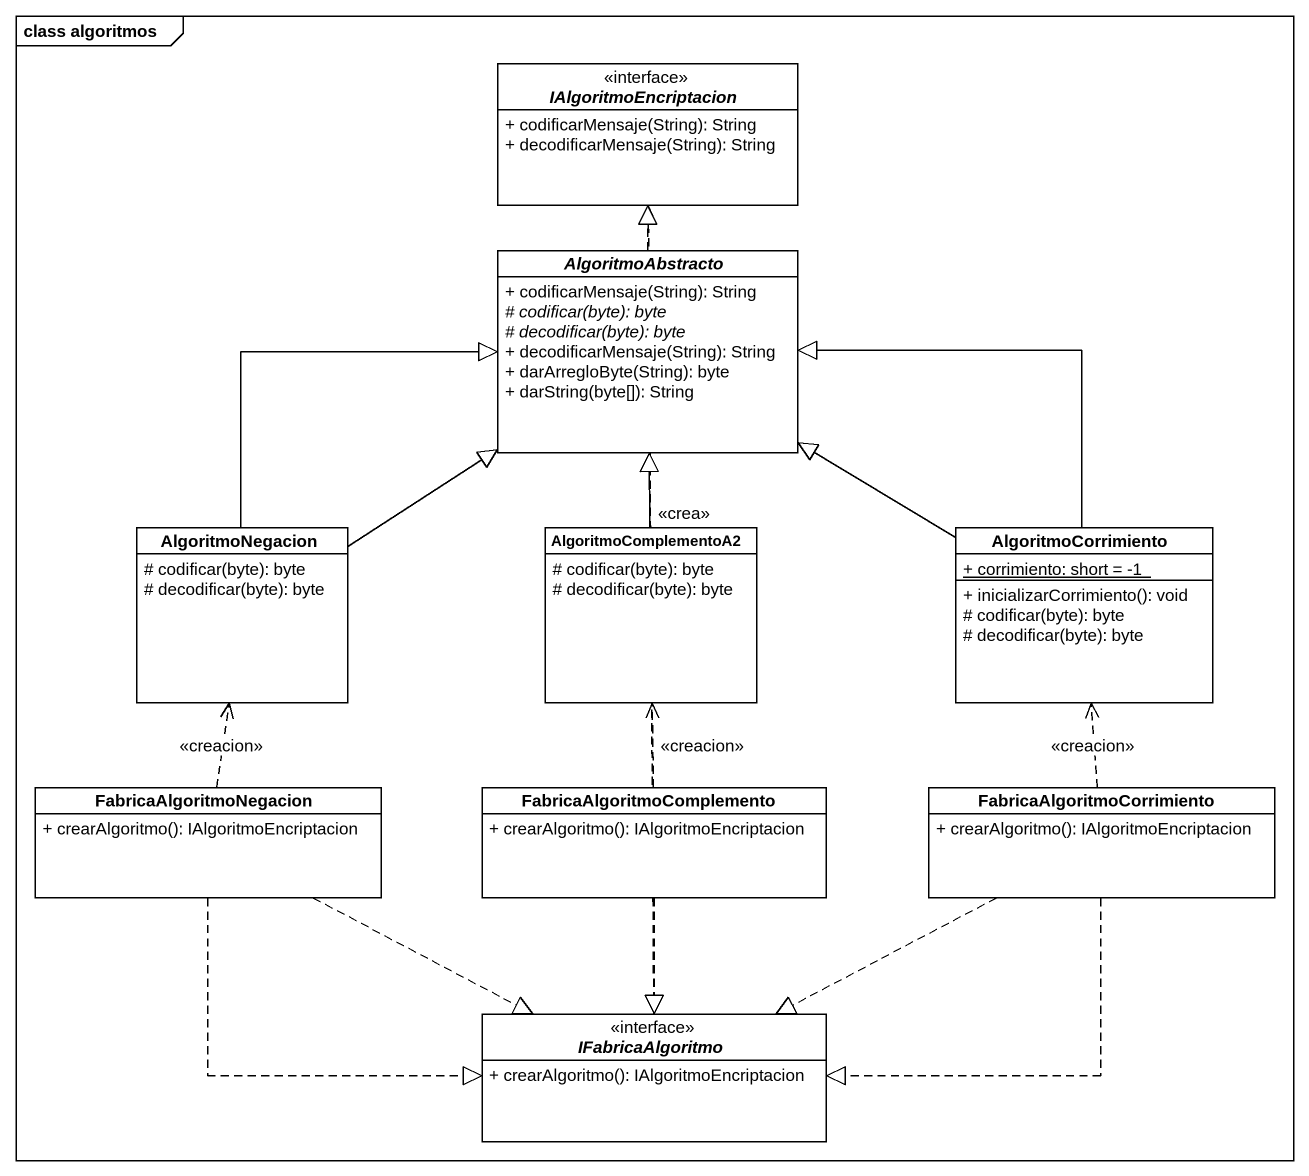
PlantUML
@startuml
mainframe class algoritmos
hide circle
hide empty members
skinparam classAttributeIconSize 0
interface IAlgoritmoEncriptacion <<interface>> {
  + codificarMensaje(String): String
  + decodificarMensaje(String): String
}
abstract class AlgoritmoAbstracto {
  + codificarMensaje(String): String
  {abstract} # codificar(byte): byte
  {abstract} # decodificar(byte): byte
  + decodificarMensaje(String): String
  + darArregloByte(String): byte
  + darString(byte[]): String
}
class AlgoritmoNegacion {
  # codificar(byte): byte
  # decodificar(byte): byte
}
class AlgoritmoComplementoA2 {
  # codificar(byte): byte
  # decodificar(byte): byte
}
class AlgoritmoCorrimiento {
  {static} + corrimiento: short = -1
  + inicializarCorrimiento(): void
  # codificar(byte): byte
  # decodificar(byte): byte
}
class FabricaAlgoritmoNegacion {
  + crearAlgoritmo(): IAlgoritmoEncriptacion
}
class FabricaAlgoritmoComplemento {
  + crearAlgoritmo(): IAlgoritmoEncriptacion
}
class FabricaAlgoritmoCorrimiento {
  + crearAlgoritmo(): IAlgoritmoEncriptacion
}
interface IFabricaAlgoritmo <<interface>> {
  + crearAlgoritmo(): IAlgoritmoEncriptacion
}
AlgoritmoAbstracto .up.|> IAlgoritmoEncriptacion
AlgoritmoAbstracto .up.|> IAlgoritmoEncriptacion
AlgoritmoNegacion -up-|> AlgoritmoAbstracto
AlgoritmoNegacion -up-|> AlgoritmoAbstracto
AlgoritmoComplementoA2 -up-|> AlgoritmoAbstracto
AlgoritmoComplementoA2 -up-|> AlgoritmoAbstracto
AlgoritmoCorrimiento -up-|> AlgoritmoAbstracto
AlgoritmoCorrimiento -up-|> AlgoritmoAbstracto
FabricaAlgoritmoNegacion .up.> AlgoritmoNegacion : <<creacion>>
FabricaAlgoritmoNegacion .right.|> IFabricaAlgoritmo
FabricaAlgoritmoNegacion .right.|> IFabricaAlgoritmo
FabricaAlgoritmoComplemento .up.> AlgoritmoComplementoA2 : <<creacion>>
FabricaAlgoritmoComplemento ..|> IFabricaAlgoritmo
FabricaAlgoritmoComplemento ..|> IFabricaAlgoritmo
FabricaAlgoritmoCorrimiento .up.> AlgoritmoCorrimiento : <<creacion>>
FabricaAlgoritmoCorrimiento .left.|> IFabricaAlgoritmo
FabricaAlgoritmoCorrimiento .left.|> IFabricaAlgoritmo
IFabricaAlgoritmo .up.> IAlgoritmoEncriptacion : <<crea>>
@enduml
